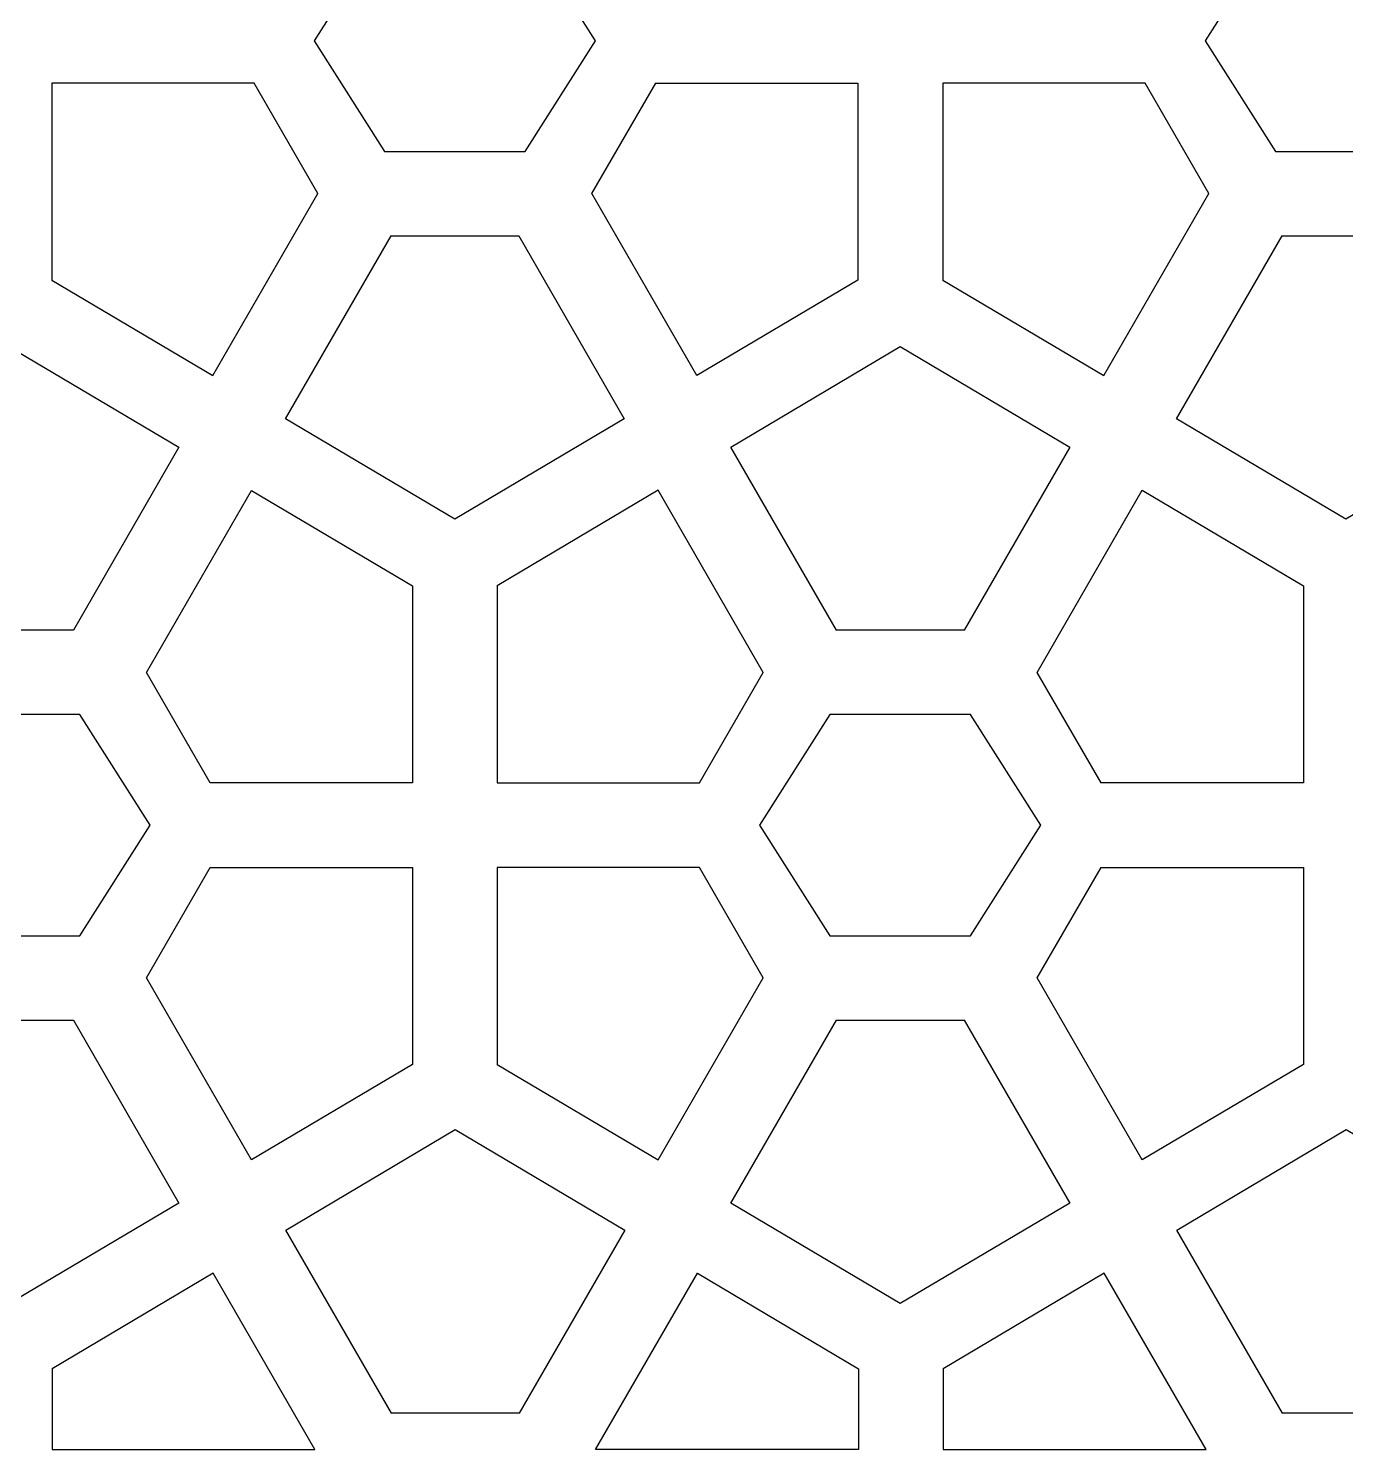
# Model space of a CAD drawing. Header units: centimetres. Extents: x -86 to 86, y -100 to 100.
# Drawn here: x -68.33 to -44.94, y -100.01 to -74.77 of the extents above; entities that cross this region are included whole.
import ezdxf

# ---------------------------------------------------------------- set-up
doc = ezdxf.new("R2010")
doc.units = ezdxf.units.CM
doc.header["$MEASUREMENT"] = 0
doc.layers.add('layer 1', color=7, linetype='Continuous')

msp = doc.modelspace()

# ---------------------------------------------------------------- linework, layer by layer
at = {"layer": 'layer 1', "color": 230}
for points, knots in [([(-63.25783, -74.98707), (-63.25783, -74.98707), (-62.00783, -73.02298), (-62.00783, -73.02298), (-62.00783, -73.02298), (-62.00783, -73.02298), (-59.50785, -73.02298), (-59.50785, -73.02298), (-59.50785, -73.02298), (-59.50785, -73.02298), (-58.25783, -74.98707), (-58.25783, -74.98707), (-58.25783, -74.98707), (-58.25783, -74.98707), (-59.50784, -76.95118), (-59.50784, -76.95118), (-59.50784, -76.95118), (-59.50784, -76.95118), (-62.00785, -76.95118), (-62.00785, -76.95118), (-62.00785, -76.95118), (-62.00785, -76.95118), (-63.25783, -74.98707), (-63.25783, -74.98707)], [0, 0, 0, 0, 0.14285714, 0.14285714, 0.14285714, 0.14285714, 0.28571429, 0.28571429, 0.28571429, 0.28571429, 0.42857143, 0.42857143, 0.42857143, 0.42857143, 0.57142857, 0.57142857, 0.57142857, 0.57142857, 0.71428571, 0.71428571, 0.71428571, 0.71428571, 1, 1, 1, 1]), ([(-47.43143, -74.98681), (-47.43143, -74.98681), (-46.18143, -73.02272), (-46.18143, -73.02272), (-46.18143, -73.02272), (-46.18143, -73.02272), (-43.68145, -73.02272), (-43.68145, -73.02272), (-43.68145, -73.02272), (-43.68145, -73.02272), (-42.43143, -74.98681), (-42.43143, -74.98681), (-42.43143, -74.98681), (-42.43143, -74.98681), (-43.68144, -76.95092), (-43.68144, -76.95092), (-43.68144, -76.95092), (-43.68144, -76.95092), (-46.18145, -76.95092), (-46.18145, -76.95092), (-46.18145, -76.95092), (-46.18145, -76.95092), (-47.43143, -74.98681), (-47.43143, -74.98681)], [0, 0, 0, 0, 0.14285714, 0.14285714, 0.14285714, 0.14285714, 0.28571429, 0.28571429, 0.28571429, 0.28571429, 0.42857143, 0.42857143, 0.42857143, 0.42857143, 0.57142857, 0.57142857, 0.57142857, 0.57142857, 0.71428571, 0.71428571, 0.71428571, 0.71428571, 1, 1, 1, 1]), ([(-65.05778, -80.93487), (-65.05778, -80.93487), (-67.9181, -79.23714), (-67.9181, -79.23714), (-67.9181, -79.23714), (-67.9181, -79.23714), (-67.9181, -75.73719), (-67.9181, -75.73719), (-67.9181, -75.73719), (-67.9181, -75.73719), (-64.32476, -75.7372), (-64.32476, -75.7372), (-64.32476, -75.7372), (-64.32476, -75.7372), (-63.19084, -77.70124), (-63.19084, -77.70124), (-63.19084, -77.70124), (-63.19084, -77.70124), (-65.05778, -80.93487), (-65.05778, -80.93487)], [0, 0, 0, 0, 0.16666667, 0.16666667, 0.16666667, 0.16666667, 0.33333333, 0.33333333, 0.33333333, 0.33333333, 0.5, 0.5, 0.5, 0.5, 0.66666667, 0.66666667, 0.66666667, 0.66666667, 1, 1, 1, 1]), ([(-56.45796, -80.93494), (-56.45796, -80.93494), (-53.59758, -79.23716), (-53.59758, -79.23716), (-53.59758, -79.23716), (-53.59758, -79.23716), (-53.59758, -75.7372), (-53.59758, -75.7372), (-53.59758, -75.7372), (-53.59758, -75.7372), (-57.19096, -75.7372), (-57.19096, -75.7372), (-57.19096, -75.7372), (-57.19096, -75.7372), (-58.32492, -77.70131), (-58.32492, -77.70131), (-58.32492, -77.70131), (-58.32492, -77.70131), (-56.45796, -80.93494), (-56.45796, -80.93494)], [0, 0, 0, 0, 0.16666667, 0.16666667, 0.16666667, 0.16666667, 0.33333333, 0.33333333, 0.33333333, 0.33333333, 0.5, 0.5, 0.5, 0.5, 0.66666667, 0.66666667, 0.66666667, 0.66666667, 1, 1, 1, 1]), ([(-49.23138, -80.93461), (-49.23138, -80.93461), (-52.0917, -79.23688), (-52.0917, -79.23688), (-52.0917, -79.23688), (-52.0917, -79.23688), (-52.0917, -75.73693), (-52.0917, -75.73693), (-52.0917, -75.73693), (-52.0917, -75.73693), (-48.49836, -75.73694), (-48.49836, -75.73694), (-48.49836, -75.73694), (-48.49836, -75.73694), (-47.36444, -77.70098), (-47.36444, -77.70098), (-47.36444, -77.70098), (-47.36444, -77.70098), (-49.23138, -80.93461), (-49.23138, -80.93461)], [0, 0, 0, 0, 0.16666667, 0.16666667, 0.16666667, 0.16666667, 0.33333333, 0.33333333, 0.33333333, 0.33333333, 0.5, 0.5, 0.5, 0.5, 0.66666667, 0.66666667, 0.66666667, 0.66666667, 1, 1, 1, 1]), ([(-63.76779, -81.70053), (-63.76779, -81.70053), (-60.75782, -83.4871), (-60.75782, -83.4871), (-60.75782, -83.4871), (-60.75782, -83.4871), (-57.74796, -81.70059), (-57.74796, -81.70059), (-57.74796, -81.70059), (-57.74796, -81.70059), (-59.62401, -78.45119), (-59.62401, -78.45119), (-59.62401, -78.45119), (-59.62401, -78.45119), (-61.89178, -78.45118), (-61.89178, -78.45118), (-61.89178, -78.45118), (-61.89178, -78.45118), (-63.76779, -81.70053), (-63.76779, -81.70053)], [0, 0, 0, 0, 0.16666667, 0.16666667, 0.16666667, 0.16666667, 0.33333333, 0.33333333, 0.33333333, 0.33333333, 0.5, 0.5, 0.5, 0.5, 0.66666667, 0.66666667, 0.66666667, 0.66666667, 1, 1, 1, 1]), ([(-47.94139, -81.70027), (-47.94139, -81.70027), (-44.93142, -83.48684), (-44.93142, -83.48684), (-44.93142, -83.48684), (-44.93142, -83.48684), (-41.92156, -81.70033), (-41.92156, -81.70033), (-41.92156, -81.70033), (-41.92156, -81.70033), (-43.79761, -78.45093), (-43.79761, -78.45093), (-43.79761, -78.45093), (-43.79761, -78.45093), (-46.06538, -78.45092), (-46.06538, -78.45092), (-46.06538, -78.45092), (-46.06538, -78.45092), (-47.94139, -81.70027), (-47.94139, -81.70027)], [0, 0, 0, 0, 0.16666667, 0.16666667, 0.16666667, 0.16666667, 0.33333333, 0.33333333, 0.33333333, 0.33333333, 0.5, 0.5, 0.5, 0.5, 0.66666667, 0.66666667, 0.66666667, 0.66666667, 1, 1, 1, 1]), ([(-65.65787, -82.20682), (-65.65787, -82.20682), (-68.66784, -80.42024), (-68.66784, -80.42024), (-68.66784, -80.42024), (-68.66784, -80.42024), (-71.6779, -82.20689), (-71.6779, -82.20689), (-71.6779, -82.20689), (-71.6779, -82.20689), (-69.80199, -85.45612), (-69.80199, -85.45612), (-69.80199, -85.45612), (-69.80199, -85.45612), (-67.53385, -85.45612), (-67.53385, -85.45612), (-67.53385, -85.45612), (-67.53385, -85.45612), (-65.65787, -82.20682), (-65.65787, -82.20682)], [0, 0, 0, 0, 0.16666667, 0.16666667, 0.16666667, 0.16666667, 0.33333333, 0.33333333, 0.33333333, 0.33333333, 0.5, 0.5, 0.5, 0.5, 0.66666667, 0.66666667, 0.66666667, 0.66666667, 1, 1, 1, 1]), ([(-49.83742, -82.20661), (-49.83742, -82.20661), (-52.84739, -80.42003), (-52.84739, -80.42003), (-52.84739, -80.42003), (-52.84739, -80.42003), (-55.85745, -82.20668), (-55.85745, -82.20668), (-55.85745, -82.20668), (-55.85745, -82.20668), (-53.98154, -85.45591), (-53.98154, -85.45591), (-53.98154, -85.45591), (-53.98154, -85.45591), (-51.7134, -85.45591), (-51.7134, -85.45591), (-51.7134, -85.45591), (-51.7134, -85.45591), (-49.83742, -82.20661), (-49.83742, -82.20661)], [0, 0, 0, 0, 0.16666667, 0.16666667, 0.16666667, 0.16666667, 0.33333333, 0.33333333, 0.33333333, 0.33333333, 0.5, 0.5, 0.5, 0.5, 0.66666667, 0.66666667, 0.66666667, 0.66666667, 1, 1, 1, 1]), ([(-61.50758, -88.17034), (-61.50758, -88.17034), (-61.50756, -84.67028), (-61.50756, -84.67028), (-61.50756, -84.67028), (-61.50756, -84.67028), (-64.36789, -82.97252), (-64.36789, -82.97252), (-64.36789, -82.97252), (-64.36789, -82.97252), (-66.23485, -86.20616), (-66.23485, -86.20616), (-66.23485, -86.20616), (-66.23485, -86.20616), (-65.10084, -88.17034), (-65.10084, -88.17034), (-65.10084, -88.17034), (-65.10084, -88.17034), (-61.50758, -88.17034), (-61.50758, -88.17034)], [0, 0, 0, 0, 0.16666667, 0.16666667, 0.16666667, 0.16666667, 0.33333333, 0.33333333, 0.33333333, 0.33333333, 0.5, 0.5, 0.5, 0.5, 0.66666667, 0.66666667, 0.66666667, 0.66666667, 1, 1, 1, 1]), ([(-60.0077, -88.17013), (-60.0077, -88.17013), (-60.00771, -84.67009), (-60.00771, -84.67009), (-60.00771, -84.67009), (-60.00771, -84.67009), (-57.14744, -82.97234), (-57.14744, -82.97234), (-57.14744, -82.97234), (-57.14744, -82.97234), (-55.28047, -86.206), (-55.28047, -86.206), (-55.28047, -86.206), (-55.28047, -86.206), (-56.41449, -88.17013), (-56.41449, -88.17013), (-56.41449, -88.17013), (-56.41449, -88.17013), (-60.0077, -88.17013), (-60.0077, -88.17013)], [0, 0, 0, 0, 0.16666667, 0.16666667, 0.16666667, 0.16666667, 0.33333333, 0.33333333, 0.33333333, 0.33333333, 0.5, 0.5, 0.5, 0.5, 0.66666667, 0.66666667, 0.66666667, 0.66666667, 1, 1, 1, 1]), ([(-45.68713, -88.17013), (-45.68713, -88.17013), (-45.68711, -84.67007), (-45.68711, -84.67007), (-45.68711, -84.67007), (-45.68711, -84.67007), (-48.54744, -82.97231), (-48.54744, -82.97231), (-48.54744, -82.97231), (-48.54744, -82.97231), (-50.4144, -86.20595), (-50.4144, -86.20595), (-50.4144, -86.20595), (-50.4144, -86.20595), (-49.28039, -88.17013), (-49.28039, -88.17013), (-49.28039, -88.17013), (-49.28039, -88.17013), (-45.68713, -88.17013), (-45.68713, -88.17013)], [0, 0, 0, 0, 0.16666667, 0.16666667, 0.16666667, 0.16666667, 0.33333333, 0.33333333, 0.33333333, 0.33333333, 0.5, 0.5, 0.5, 0.5, 0.66666667, 0.66666667, 0.66666667, 0.66666667, 1, 1, 1, 1]), ([(-71.16785, -88.92021), (-71.16785, -88.92021), (-69.91785, -86.95612), (-69.91785, -86.95612), (-69.91785, -86.95612), (-69.91785, -86.95612), (-67.41787, -86.95612), (-67.41787, -86.95612), (-67.41787, -86.95612), (-67.41787, -86.95612), (-66.16785, -88.92021), (-66.16785, -88.92021), (-66.16785, -88.92021), (-66.16785, -88.92021), (-67.41786, -90.88432), (-67.41786, -90.88432), (-67.41786, -90.88432), (-67.41786, -90.88432), (-69.91787, -90.88432), (-69.91787, -90.88432), (-69.91787, -90.88432), (-69.91787, -90.88432), (-71.16785, -88.92021), (-71.16785, -88.92021)], [0, 0, 0, 0, 0.14285714, 0.14285714, 0.14285714, 0.14285714, 0.28571429, 0.28571429, 0.28571429, 0.28571429, 0.42857143, 0.42857143, 0.42857143, 0.42857143, 0.57142857, 0.57142857, 0.57142857, 0.57142857, 0.71428571, 0.71428571, 0.71428571, 0.71428571, 1, 1, 1, 1]), ([(-55.3474, -88.92), (-55.3474, -88.92), (-54.0974, -86.95591), (-54.0974, -86.95591), (-54.0974, -86.95591), (-54.0974, -86.95591), (-51.59742, -86.95591), (-51.59742, -86.95591), (-51.59742, -86.95591), (-51.59742, -86.95591), (-50.3474, -88.92), (-50.3474, -88.92), (-50.3474, -88.92), (-50.3474, -88.92), (-51.59741, -90.88411), (-51.59741, -90.88411), (-51.59741, -90.88411), (-51.59741, -90.88411), (-54.09742, -90.88411), (-54.09742, -90.88411), (-54.09742, -90.88411), (-54.09742, -90.88411), (-55.3474, -88.92), (-55.3474, -88.92)], [0, 0, 0, 0, 0.14285714, 0.14285714, 0.14285714, 0.14285714, 0.28571429, 0.28571429, 0.28571429, 0.28571429, 0.42857143, 0.42857143, 0.42857143, 0.42857143, 0.57142857, 0.57142857, 0.57142857, 0.57142857, 0.71428571, 0.71428571, 0.71428571, 0.71428571, 1, 1, 1, 1]), ([(-64.36798, -94.86808), (-64.36798, -94.86808), (-61.5076, -93.1703), (-61.5076, -93.1703), (-61.5076, -93.1703), (-61.5076, -93.1703), (-61.5076, -89.67034), (-61.5076, -89.67034), (-61.5076, -89.67034), (-61.5076, -89.67034), (-65.10098, -89.67034), (-65.10098, -89.67034), (-65.10098, -89.67034), (-65.10098, -89.67034), (-66.23494, -91.63445), (-66.23494, -91.63445), (-66.23494, -91.63445), (-66.23494, -91.63445), (-64.36798, -94.86808), (-64.36798, -94.86808)], [0, 0, 0, 0, 0.16666667, 0.16666667, 0.16666667, 0.16666667, 0.33333333, 0.33333333, 0.33333333, 0.33333333, 0.5, 0.5, 0.5, 0.5, 0.66666667, 0.66666667, 0.66666667, 0.66666667, 1, 1, 1, 1]), ([(-57.14735, -94.8678), (-57.14735, -94.8678), (-60.00767, -93.17007), (-60.00767, -93.17007), (-60.00767, -93.17007), (-60.00767, -93.17007), (-60.00767, -89.67012), (-60.00767, -89.67012), (-60.00767, -89.67012), (-60.00767, -89.67012), (-56.41433, -89.67013), (-56.41433, -89.67013), (-56.41433, -89.67013), (-56.41433, -89.67013), (-55.28041, -91.63417), (-55.28041, -91.63417), (-55.28041, -91.63417), (-55.28041, -91.63417), (-57.14735, -94.8678), (-57.14735, -94.8678)], [0, 0, 0, 0, 0.16666667, 0.16666667, 0.16666667, 0.16666667, 0.33333333, 0.33333333, 0.33333333, 0.33333333, 0.5, 0.5, 0.5, 0.5, 0.66666667, 0.66666667, 0.66666667, 0.66666667, 1, 1, 1, 1]), ([(-48.54753, -94.86787), (-48.54753, -94.86787), (-45.68715, -93.17009), (-45.68715, -93.17009), (-45.68715, -93.17009), (-45.68715, -93.17009), (-45.68715, -89.67013), (-45.68715, -89.67013), (-45.68715, -89.67013), (-45.68715, -89.67013), (-49.28053, -89.67013), (-49.28053, -89.67013), (-49.28053, -89.67013), (-49.28053, -89.67013), (-50.41449, -91.63424), (-50.41449, -91.63424), (-50.41449, -91.63424), (-50.41449, -91.63424), (-48.54753, -94.86787), (-48.54753, -94.86787)], [0, 0, 0, 0, 0.16666667, 0.16666667, 0.16666667, 0.16666667, 0.33333333, 0.33333333, 0.33333333, 0.33333333, 0.5, 0.5, 0.5, 0.5, 0.66666667, 0.66666667, 0.66666667, 0.66666667, 1, 1, 1, 1]), ([(-71.67781, -95.63367), (-71.67781, -95.63367), (-68.66784, -97.42024), (-68.66784, -97.42024), (-68.66784, -97.42024), (-68.66784, -97.42024), (-65.65798, -95.63373), (-65.65798, -95.63373), (-65.65798, -95.63373), (-65.65798, -95.63373), (-67.53403, -92.38433), (-67.53403, -92.38433), (-67.53403, -92.38433), (-67.53403, -92.38433), (-69.8018, -92.38432), (-69.8018, -92.38432), (-69.8018, -92.38432), (-69.8018, -92.38432), (-71.67781, -95.63367), (-71.67781, -95.63367)], [0, 0, 0, 0, 0.16666667, 0.16666667, 0.16666667, 0.16666667, 0.33333333, 0.33333333, 0.33333333, 0.33333333, 0.5, 0.5, 0.5, 0.5, 0.66666667, 0.66666667, 0.66666667, 0.66666667, 1, 1, 1, 1]), ([(-55.85736, -95.63346), (-55.85736, -95.63346), (-52.84739, -97.42003), (-52.84739, -97.42003), (-52.84739, -97.42003), (-52.84739, -97.42003), (-49.83753, -95.63352), (-49.83753, -95.63352), (-49.83753, -95.63352), (-49.83753, -95.63352), (-51.71358, -92.38412), (-51.71358, -92.38412), (-51.71358, -92.38412), (-51.71358, -92.38412), (-53.98135, -92.38411), (-53.98135, -92.38411), (-53.98135, -92.38411), (-53.98135, -92.38411), (-55.85736, -95.63346), (-55.85736, -95.63346)], [0, 0, 0, 0, 0.16666667, 0.16666667, 0.16666667, 0.16666667, 0.33333333, 0.33333333, 0.33333333, 0.33333333, 0.5, 0.5, 0.5, 0.5, 0.66666667, 0.66666667, 0.66666667, 0.66666667, 1, 1, 1, 1]), ([(-57.74095, -96.11679), (-57.74095, -96.11679), (-60.75092, -94.33021), (-60.75092, -94.33021), (-60.75092, -94.33021), (-60.75092, -94.33021), (-63.76098, -96.11686), (-63.76098, -96.11686), (-63.76098, -96.11686), (-63.76098, -96.11686), (-61.88507, -99.36609), (-61.88507, -99.36609), (-61.88507, -99.36609), (-61.88507, -99.36609), (-59.61693, -99.36609), (-59.61693, -99.36609), (-59.61693, -99.36609), (-59.61693, -99.36609), (-57.74095, -96.11679), (-57.74095, -96.11679)], [0, 0, 0, 0, 0.16666667, 0.16666667, 0.16666667, 0.16666667, 0.33333333, 0.33333333, 0.33333333, 0.33333333, 0.5, 0.5, 0.5, 0.5, 0.66666667, 0.66666667, 0.66666667, 0.66666667, 1, 1, 1, 1]), ([(-41.91455, -96.11653), (-41.91455, -96.11653), (-44.92452, -94.32995), (-44.92452, -94.32995), (-44.92452, -94.32995), (-44.92452, -94.32995), (-47.93458, -96.1166), (-47.93458, -96.1166), (-47.93458, -96.1166), (-47.93458, -96.1166), (-46.05867, -99.36583), (-46.05867, -99.36583), (-46.05867, -99.36583), (-46.05867, -99.36583), (-43.79053, -99.36583), (-43.79053, -99.36583), (-43.79053, -99.36583), (-43.79053, -99.36583), (-41.91455, -96.11653), (-41.91455, -96.11653)], [0, 0, 0, 0, 0.16666667, 0.16666667, 0.16666667, 0.16666667, 0.33333333, 0.33333333, 0.33333333, 0.33333333, 0.5, 0.5, 0.5, 0.5, 0.66666667, 0.66666667, 0.66666667, 0.66666667, 1, 1, 1, 1]), ([(-63.24312, -100.01378), (-63.24312, -100.01378), (-67.91124, -100.01378), (-67.91124, -100.01378), (-67.91124, -100.01378), (-67.91124, -100.01378), (-67.91124, -98.58027), (-67.91124, -98.58027), (-67.91124, -98.58027), (-67.91124, -98.58027), (-65.05097, -96.88252), (-65.05097, -96.88252), (-65.05097, -96.88252), (-65.05097, -96.88252), (-63.24312, -100.01378), (-63.24312, -100.01378)], [0, 0, 0, 0, 0.2, 0.2, 0.2, 0.2, 0.4, 0.4, 0.4, 0.4, 0.6, 0.6, 0.6, 0.6, 1, 1, 1, 1]), ([(-53.59066, -100.01378), (-53.59066, -100.01378), (-53.59064, -98.58025), (-53.59064, -98.58025), (-53.59064, -98.58025), (-53.59064, -98.58025), (-56.45097, -96.88249), (-56.45097, -96.88249), (-56.45097, -96.88249), (-56.45097, -96.88249), (-58.25884, -100.01378), (-58.25884, -100.01378), (-58.25884, -100.01378), (-58.25884, -100.01378), (-53.59066, -100.01378), (-53.59066, -100.01378)], [0, 0, 0, 0, 0.2, 0.2, 0.2, 0.2, 0.4, 0.4, 0.4, 0.4, 0.6, 0.6, 0.6, 0.6, 1, 1, 1, 1]), ([(-47.41658, -100.01378), (-47.41658, -100.01378), (-52.08484, -100.01379), (-52.08484, -100.01379), (-52.08484, -100.01379), (-52.08484, -100.01379), (-52.08484, -98.58001), (-52.08484, -98.58001), (-52.08484, -98.58001), (-52.08484, -98.58001), (-49.22457, -96.88226), (-49.22457, -96.88226), (-49.22457, -96.88226), (-49.22457, -96.88226), (-47.41658, -100.01378), (-47.41658, -100.01378)], [0, 0, 0, 0, 0.2, 0.2, 0.2, 0.2, 0.4, 0.4, 0.4, 0.4, 0.6, 0.6, 0.6, 0.6, 1, 1, 1, 1])]:
    msp.add_open_spline(points, degree=3, knots=knots, dxfattribs=at)
at = {"layer": 'layer 1', "color": 250, "lineweight": 9}
for points, knots in [([(-63.25783, -74.98707), (-63.25783, -74.98707), (-62.00783, -73.02298), (-62.00783, -73.02298), (-62.00783, -73.02298), (-62.00783, -73.02298), (-59.50785, -73.02298), (-59.50785, -73.02298), (-59.50785, -73.02298), (-59.50785, -73.02298), (-58.25783, -74.98707), (-58.25783, -74.98707), (-58.25783, -74.98707), (-58.25783, -74.98707), (-59.50784, -76.95118), (-59.50784, -76.95118), (-59.50784, -76.95118), (-59.50784, -76.95118), (-62.00785, -76.95118), (-62.00785, -76.95118), (-62.00785, -76.95118), (-62.00785, -76.95118), (-63.25783, -74.98707), (-63.25783, -74.98707)], [0, 0, 0, 0, 0.14285714, 0.14285714, 0.14285714, 0.14285714, 0.28571429, 0.28571429, 0.28571429, 0.28571429, 0.42857143, 0.42857143, 0.42857143, 0.42857143, 0.57142857, 0.57142857, 0.57142857, 0.57142857, 0.71428571, 0.71428571, 0.71428571, 0.71428571, 1, 1, 1, 1]), ([(-47.43143, -74.98681), (-47.43143, -74.98681), (-46.18143, -73.02272), (-46.18143, -73.02272), (-46.18143, -73.02272), (-46.18143, -73.02272), (-43.68145, -73.02272), (-43.68145, -73.02272), (-43.68145, -73.02272), (-43.68145, -73.02272), (-42.43143, -74.98681), (-42.43143, -74.98681), (-42.43143, -74.98681), (-42.43143, -74.98681), (-43.68144, -76.95092), (-43.68144, -76.95092), (-43.68144, -76.95092), (-43.68144, -76.95092), (-46.18145, -76.95092), (-46.18145, -76.95092), (-46.18145, -76.95092), (-46.18145, -76.95092), (-47.43143, -74.98681), (-47.43143, -74.98681)], [0, 0, 0, 0, 0.14285714, 0.14285714, 0.14285714, 0.14285714, 0.28571429, 0.28571429, 0.28571429, 0.28571429, 0.42857143, 0.42857143, 0.42857143, 0.42857143, 0.57142857, 0.57142857, 0.57142857, 0.57142857, 0.71428571, 0.71428571, 0.71428571, 0.71428571, 1, 1, 1, 1]), ([(-65.05778, -80.93487), (-65.05778, -80.93487), (-67.9181, -79.23714), (-67.9181, -79.23714), (-67.9181, -79.23714), (-67.9181, -79.23714), (-67.9181, -75.73719), (-67.9181, -75.73719), (-67.9181, -75.73719), (-67.9181, -75.73719), (-64.32476, -75.7372), (-64.32476, -75.7372), (-64.32476, -75.7372), (-64.32476, -75.7372), (-63.19084, -77.70124), (-63.19084, -77.70124), (-63.19084, -77.70124), (-63.19084, -77.70124), (-65.05778, -80.93487), (-65.05778, -80.93487)], [0, 0, 0, 0, 0.16666667, 0.16666667, 0.16666667, 0.16666667, 0.33333333, 0.33333333, 0.33333333, 0.33333333, 0.5, 0.5, 0.5, 0.5, 0.66666667, 0.66666667, 0.66666667, 0.66666667, 1, 1, 1, 1]), ([(-56.45796, -80.93494), (-56.45796, -80.93494), (-53.59758, -79.23716), (-53.59758, -79.23716), (-53.59758, -79.23716), (-53.59758, -79.23716), (-53.59758, -75.7372), (-53.59758, -75.7372), (-53.59758, -75.7372), (-53.59758, -75.7372), (-57.19096, -75.7372), (-57.19096, -75.7372), (-57.19096, -75.7372), (-57.19096, -75.7372), (-58.32492, -77.70131), (-58.32492, -77.70131), (-58.32492, -77.70131), (-58.32492, -77.70131), (-56.45796, -80.93494), (-56.45796, -80.93494)], [0, 0, 0, 0, 0.16666667, 0.16666667, 0.16666667, 0.16666667, 0.33333333, 0.33333333, 0.33333333, 0.33333333, 0.5, 0.5, 0.5, 0.5, 0.66666667, 0.66666667, 0.66666667, 0.66666667, 1, 1, 1, 1]), ([(-49.23138, -80.93461), (-49.23138, -80.93461), (-52.0917, -79.23688), (-52.0917, -79.23688), (-52.0917, -79.23688), (-52.0917, -79.23688), (-52.0917, -75.73693), (-52.0917, -75.73693), (-52.0917, -75.73693), (-52.0917, -75.73693), (-48.49836, -75.73694), (-48.49836, -75.73694), (-48.49836, -75.73694), (-48.49836, -75.73694), (-47.36444, -77.70098), (-47.36444, -77.70098), (-47.36444, -77.70098), (-47.36444, -77.70098), (-49.23138, -80.93461), (-49.23138, -80.93461)], [0, 0, 0, 0, 0.16666667, 0.16666667, 0.16666667, 0.16666667, 0.33333333, 0.33333333, 0.33333333, 0.33333333, 0.5, 0.5, 0.5, 0.5, 0.66666667, 0.66666667, 0.66666667, 0.66666667, 1, 1, 1, 1]), ([(-63.76779, -81.70053), (-63.76779, -81.70053), (-60.75782, -83.4871), (-60.75782, -83.4871), (-60.75782, -83.4871), (-60.75782, -83.4871), (-57.74796, -81.70059), (-57.74796, -81.70059), (-57.74796, -81.70059), (-57.74796, -81.70059), (-59.62401, -78.45119), (-59.62401, -78.45119), (-59.62401, -78.45119), (-59.62401, -78.45119), (-61.89178, -78.45118), (-61.89178, -78.45118), (-61.89178, -78.45118), (-61.89178, -78.45118), (-63.76779, -81.70053), (-63.76779, -81.70053)], [0, 0, 0, 0, 0.16666667, 0.16666667, 0.16666667, 0.16666667, 0.33333333, 0.33333333, 0.33333333, 0.33333333, 0.5, 0.5, 0.5, 0.5, 0.66666667, 0.66666667, 0.66666667, 0.66666667, 1, 1, 1, 1]), ([(-47.94139, -81.70027), (-47.94139, -81.70027), (-44.93142, -83.48684), (-44.93142, -83.48684), (-44.93142, -83.48684), (-44.93142, -83.48684), (-41.92156, -81.70033), (-41.92156, -81.70033), (-41.92156, -81.70033), (-41.92156, -81.70033), (-43.79761, -78.45093), (-43.79761, -78.45093), (-43.79761, -78.45093), (-43.79761, -78.45093), (-46.06538, -78.45092), (-46.06538, -78.45092), (-46.06538, -78.45092), (-46.06538, -78.45092), (-47.94139, -81.70027), (-47.94139, -81.70027)], [0, 0, 0, 0, 0.16666667, 0.16666667, 0.16666667, 0.16666667, 0.33333333, 0.33333333, 0.33333333, 0.33333333, 0.5, 0.5, 0.5, 0.5, 0.66666667, 0.66666667, 0.66666667, 0.66666667, 1, 1, 1, 1]), ([(-65.65787, -82.20682), (-65.65787, -82.20682), (-68.66784, -80.42024), (-68.66784, -80.42024), (-68.66784, -80.42024), (-68.66784, -80.42024), (-71.6779, -82.20689), (-71.6779, -82.20689), (-71.6779, -82.20689), (-71.6779, -82.20689), (-69.80199, -85.45612), (-69.80199, -85.45612), (-69.80199, -85.45612), (-69.80199, -85.45612), (-67.53385, -85.45612), (-67.53385, -85.45612), (-67.53385, -85.45612), (-67.53385, -85.45612), (-65.65787, -82.20682), (-65.65787, -82.20682)], [0, 0, 0, 0, 0.16666667, 0.16666667, 0.16666667, 0.16666667, 0.33333333, 0.33333333, 0.33333333, 0.33333333, 0.5, 0.5, 0.5, 0.5, 0.66666667, 0.66666667, 0.66666667, 0.66666667, 1, 1, 1, 1]), ([(-49.83742, -82.20661), (-49.83742, -82.20661), (-52.84739, -80.42003), (-52.84739, -80.42003), (-52.84739, -80.42003), (-52.84739, -80.42003), (-55.85745, -82.20668), (-55.85745, -82.20668), (-55.85745, -82.20668), (-55.85745, -82.20668), (-53.98154, -85.45591), (-53.98154, -85.45591), (-53.98154, -85.45591), (-53.98154, -85.45591), (-51.7134, -85.45591), (-51.7134, -85.45591), (-51.7134, -85.45591), (-51.7134, -85.45591), (-49.83742, -82.20661), (-49.83742, -82.20661)], [0, 0, 0, 0, 0.16666667, 0.16666667, 0.16666667, 0.16666667, 0.33333333, 0.33333333, 0.33333333, 0.33333333, 0.5, 0.5, 0.5, 0.5, 0.66666667, 0.66666667, 0.66666667, 0.66666667, 1, 1, 1, 1]), ([(-61.50758, -88.17034), (-61.50758, -88.17034), (-61.50756, -84.67028), (-61.50756, -84.67028), (-61.50756, -84.67028), (-61.50756, -84.67028), (-64.36789, -82.97252), (-64.36789, -82.97252), (-64.36789, -82.97252), (-64.36789, -82.97252), (-66.23485, -86.20616), (-66.23485, -86.20616), (-66.23485, -86.20616), (-66.23485, -86.20616), (-65.10084, -88.17034), (-65.10084, -88.17034), (-65.10084, -88.17034), (-65.10084, -88.17034), (-61.50758, -88.17034), (-61.50758, -88.17034)], [0, 0, 0, 0, 0.16666667, 0.16666667, 0.16666667, 0.16666667, 0.33333333, 0.33333333, 0.33333333, 0.33333333, 0.5, 0.5, 0.5, 0.5, 0.66666667, 0.66666667, 0.66666667, 0.66666667, 1, 1, 1, 1]), ([(-60.0077, -88.17013), (-60.0077, -88.17013), (-60.00771, -84.67009), (-60.00771, -84.67009), (-60.00771, -84.67009), (-60.00771, -84.67009), (-57.14744, -82.97234), (-57.14744, -82.97234), (-57.14744, -82.97234), (-57.14744, -82.97234), (-55.28047, -86.206), (-55.28047, -86.206), (-55.28047, -86.206), (-55.28047, -86.206), (-56.41449, -88.17013), (-56.41449, -88.17013), (-56.41449, -88.17013), (-56.41449, -88.17013), (-60.0077, -88.17013), (-60.0077, -88.17013)], [0, 0, 0, 0, 0.16666667, 0.16666667, 0.16666667, 0.16666667, 0.33333333, 0.33333333, 0.33333333, 0.33333333, 0.5, 0.5, 0.5, 0.5, 0.66666667, 0.66666667, 0.66666667, 0.66666667, 1, 1, 1, 1]), ([(-45.68713, -88.17013), (-45.68713, -88.17013), (-45.68711, -84.67007), (-45.68711, -84.67007), (-45.68711, -84.67007), (-45.68711, -84.67007), (-48.54744, -82.97231), (-48.54744, -82.97231), (-48.54744, -82.97231), (-48.54744, -82.97231), (-50.4144, -86.20595), (-50.4144, -86.20595), (-50.4144, -86.20595), (-50.4144, -86.20595), (-49.28039, -88.17013), (-49.28039, -88.17013), (-49.28039, -88.17013), (-49.28039, -88.17013), (-45.68713, -88.17013), (-45.68713, -88.17013)], [0, 0, 0, 0, 0.16666667, 0.16666667, 0.16666667, 0.16666667, 0.33333333, 0.33333333, 0.33333333, 0.33333333, 0.5, 0.5, 0.5, 0.5, 0.66666667, 0.66666667, 0.66666667, 0.66666667, 1, 1, 1, 1]), ([(-71.16785, -88.92021), (-71.16785, -88.92021), (-69.91785, -86.95612), (-69.91785, -86.95612), (-69.91785, -86.95612), (-69.91785, -86.95612), (-67.41787, -86.95612), (-67.41787, -86.95612), (-67.41787, -86.95612), (-67.41787, -86.95612), (-66.16785, -88.92021), (-66.16785, -88.92021), (-66.16785, -88.92021), (-66.16785, -88.92021), (-67.41786, -90.88432), (-67.41786, -90.88432), (-67.41786, -90.88432), (-67.41786, -90.88432), (-69.91787, -90.88432), (-69.91787, -90.88432), (-69.91787, -90.88432), (-69.91787, -90.88432), (-71.16785, -88.92021), (-71.16785, -88.92021)], [0, 0, 0, 0, 0.14285714, 0.14285714, 0.14285714, 0.14285714, 0.28571429, 0.28571429, 0.28571429, 0.28571429, 0.42857143, 0.42857143, 0.42857143, 0.42857143, 0.57142857, 0.57142857, 0.57142857, 0.57142857, 0.71428571, 0.71428571, 0.71428571, 0.71428571, 1, 1, 1, 1]), ([(-55.3474, -88.92), (-55.3474, -88.92), (-54.0974, -86.95591), (-54.0974, -86.95591), (-54.0974, -86.95591), (-54.0974, -86.95591), (-51.59742, -86.95591), (-51.59742, -86.95591), (-51.59742, -86.95591), (-51.59742, -86.95591), (-50.3474, -88.92), (-50.3474, -88.92), (-50.3474, -88.92), (-50.3474, -88.92), (-51.59741, -90.88411), (-51.59741, -90.88411), (-51.59741, -90.88411), (-51.59741, -90.88411), (-54.09742, -90.88411), (-54.09742, -90.88411), (-54.09742, -90.88411), (-54.09742, -90.88411), (-55.3474, -88.92), (-55.3474, -88.92)], [0, 0, 0, 0, 0.14285714, 0.14285714, 0.14285714, 0.14285714, 0.28571429, 0.28571429, 0.28571429, 0.28571429, 0.42857143, 0.42857143, 0.42857143, 0.42857143, 0.57142857, 0.57142857, 0.57142857, 0.57142857, 0.71428571, 0.71428571, 0.71428571, 0.71428571, 1, 1, 1, 1]), ([(-64.36798, -94.86808), (-64.36798, -94.86808), (-61.5076, -93.1703), (-61.5076, -93.1703), (-61.5076, -93.1703), (-61.5076, -93.1703), (-61.5076, -89.67034), (-61.5076, -89.67034), (-61.5076, -89.67034), (-61.5076, -89.67034), (-65.10098, -89.67034), (-65.10098, -89.67034), (-65.10098, -89.67034), (-65.10098, -89.67034), (-66.23494, -91.63445), (-66.23494, -91.63445), (-66.23494, -91.63445), (-66.23494, -91.63445), (-64.36798, -94.86808), (-64.36798, -94.86808)], [0, 0, 0, 0, 0.16666667, 0.16666667, 0.16666667, 0.16666667, 0.33333333, 0.33333333, 0.33333333, 0.33333333, 0.5, 0.5, 0.5, 0.5, 0.66666667, 0.66666667, 0.66666667, 0.66666667, 1, 1, 1, 1]), ([(-57.14735, -94.8678), (-57.14735, -94.8678), (-60.00767, -93.17007), (-60.00767, -93.17007), (-60.00767, -93.17007), (-60.00767, -93.17007), (-60.00767, -89.67012), (-60.00767, -89.67012), (-60.00767, -89.67012), (-60.00767, -89.67012), (-56.41433, -89.67013), (-56.41433, -89.67013), (-56.41433, -89.67013), (-56.41433, -89.67013), (-55.28041, -91.63417), (-55.28041, -91.63417), (-55.28041, -91.63417), (-55.28041, -91.63417), (-57.14735, -94.8678), (-57.14735, -94.8678)], [0, 0, 0, 0, 0.16666667, 0.16666667, 0.16666667, 0.16666667, 0.33333333, 0.33333333, 0.33333333, 0.33333333, 0.5, 0.5, 0.5, 0.5, 0.66666667, 0.66666667, 0.66666667, 0.66666667, 1, 1, 1, 1]), ([(-48.54753, -94.86787), (-48.54753, -94.86787), (-45.68715, -93.17009), (-45.68715, -93.17009), (-45.68715, -93.17009), (-45.68715, -93.17009), (-45.68715, -89.67013), (-45.68715, -89.67013), (-45.68715, -89.67013), (-45.68715, -89.67013), (-49.28053, -89.67013), (-49.28053, -89.67013), (-49.28053, -89.67013), (-49.28053, -89.67013), (-50.41449, -91.63424), (-50.41449, -91.63424), (-50.41449, -91.63424), (-50.41449, -91.63424), (-48.54753, -94.86787), (-48.54753, -94.86787)], [0, 0, 0, 0, 0.16666667, 0.16666667, 0.16666667, 0.16666667, 0.33333333, 0.33333333, 0.33333333, 0.33333333, 0.5, 0.5, 0.5, 0.5, 0.66666667, 0.66666667, 0.66666667, 0.66666667, 1, 1, 1, 1]), ([(-71.67781, -95.63367), (-71.67781, -95.63367), (-68.66784, -97.42024), (-68.66784, -97.42024), (-68.66784, -97.42024), (-68.66784, -97.42024), (-65.65798, -95.63373), (-65.65798, -95.63373), (-65.65798, -95.63373), (-65.65798, -95.63373), (-67.53403, -92.38433), (-67.53403, -92.38433), (-67.53403, -92.38433), (-67.53403, -92.38433), (-69.8018, -92.38432), (-69.8018, -92.38432), (-69.8018, -92.38432), (-69.8018, -92.38432), (-71.67781, -95.63367), (-71.67781, -95.63367)], [0, 0, 0, 0, 0.16666667, 0.16666667, 0.16666667, 0.16666667, 0.33333333, 0.33333333, 0.33333333, 0.33333333, 0.5, 0.5, 0.5, 0.5, 0.66666667, 0.66666667, 0.66666667, 0.66666667, 1, 1, 1, 1]), ([(-55.85736, -95.63346), (-55.85736, -95.63346), (-52.84739, -97.42003), (-52.84739, -97.42003), (-52.84739, -97.42003), (-52.84739, -97.42003), (-49.83753, -95.63352), (-49.83753, -95.63352), (-49.83753, -95.63352), (-49.83753, -95.63352), (-51.71358, -92.38412), (-51.71358, -92.38412), (-51.71358, -92.38412), (-51.71358, -92.38412), (-53.98135, -92.38411), (-53.98135, -92.38411), (-53.98135, -92.38411), (-53.98135, -92.38411), (-55.85736, -95.63346), (-55.85736, -95.63346)], [0, 0, 0, 0, 0.16666667, 0.16666667, 0.16666667, 0.16666667, 0.33333333, 0.33333333, 0.33333333, 0.33333333, 0.5, 0.5, 0.5, 0.5, 0.66666667, 0.66666667, 0.66666667, 0.66666667, 1, 1, 1, 1]), ([(-57.74095, -96.11679), (-57.74095, -96.11679), (-60.75092, -94.33021), (-60.75092, -94.33021), (-60.75092, -94.33021), (-60.75092, -94.33021), (-63.76098, -96.11686), (-63.76098, -96.11686), (-63.76098, -96.11686), (-63.76098, -96.11686), (-61.88507, -99.36609), (-61.88507, -99.36609), (-61.88507, -99.36609), (-61.88507, -99.36609), (-59.61693, -99.36609), (-59.61693, -99.36609), (-59.61693, -99.36609), (-59.61693, -99.36609), (-57.74095, -96.11679), (-57.74095, -96.11679)], [0, 0, 0, 0, 0.16666667, 0.16666667, 0.16666667, 0.16666667, 0.33333333, 0.33333333, 0.33333333, 0.33333333, 0.5, 0.5, 0.5, 0.5, 0.66666667, 0.66666667, 0.66666667, 0.66666667, 1, 1, 1, 1]), ([(-41.91455, -96.11653), (-41.91455, -96.11653), (-44.92452, -94.32995), (-44.92452, -94.32995), (-44.92452, -94.32995), (-44.92452, -94.32995), (-47.93458, -96.1166), (-47.93458, -96.1166), (-47.93458, -96.1166), (-47.93458, -96.1166), (-46.05867, -99.36583), (-46.05867, -99.36583), (-46.05867, -99.36583), (-46.05867, -99.36583), (-43.79053, -99.36583), (-43.79053, -99.36583), (-43.79053, -99.36583), (-43.79053, -99.36583), (-41.91455, -96.11653), (-41.91455, -96.11653)], [0, 0, 0, 0, 0.16666667, 0.16666667, 0.16666667, 0.16666667, 0.33333333, 0.33333333, 0.33333333, 0.33333333, 0.5, 0.5, 0.5, 0.5, 0.66666667, 0.66666667, 0.66666667, 0.66666667, 1, 1, 1, 1]), ([(-63.24312, -100.01378), (-63.24312, -100.01378), (-67.91124, -100.01378), (-67.91124, -100.01378), (-67.91124, -100.01378), (-67.91124, -100.01378), (-67.91124, -98.58027), (-67.91124, -98.58027), (-67.91124, -98.58027), (-67.91124, -98.58027), (-65.05097, -96.88252), (-65.05097, -96.88252), (-65.05097, -96.88252), (-65.05097, -96.88252), (-63.24312, -100.01378), (-63.24312, -100.01378)], [0, 0, 0, 0, 0.2, 0.2, 0.2, 0.2, 0.4, 0.4, 0.4, 0.4, 0.6, 0.6, 0.6, 0.6, 1, 1, 1, 1]), ([(-53.59066, -100.01378), (-53.59066, -100.01378), (-53.59064, -98.58025), (-53.59064, -98.58025), (-53.59064, -98.58025), (-53.59064, -98.58025), (-56.45097, -96.88249), (-56.45097, -96.88249), (-56.45097, -96.88249), (-56.45097, -96.88249), (-58.25884, -100.01378), (-58.25884, -100.01378), (-58.25884, -100.01378), (-58.25884, -100.01378), (-53.59066, -100.01378), (-53.59066, -100.01378)], [0, 0, 0, 0, 0.2, 0.2, 0.2, 0.2, 0.4, 0.4, 0.4, 0.4, 0.6, 0.6, 0.6, 0.6, 1, 1, 1, 1]), ([(-47.41658, -100.01378), (-47.41658, -100.01378), (-52.08484, -100.01379), (-52.08484, -100.01379), (-52.08484, -100.01379), (-52.08484, -100.01379), (-52.08484, -98.58001), (-52.08484, -98.58001), (-52.08484, -98.58001), (-52.08484, -98.58001), (-49.22457, -96.88226), (-49.22457, -96.88226), (-49.22457, -96.88226), (-49.22457, -96.88226), (-47.41658, -100.01378), (-47.41658, -100.01378)], [0, 0, 0, 0, 0.2, 0.2, 0.2, 0.2, 0.4, 0.4, 0.4, 0.4, 0.6, 0.6, 0.6, 0.6, 1, 1, 1, 1])]:
    msp.add_open_spline(points, degree=3, knots=knots, dxfattribs=at)

doc.saveas('drawing.dxf')
